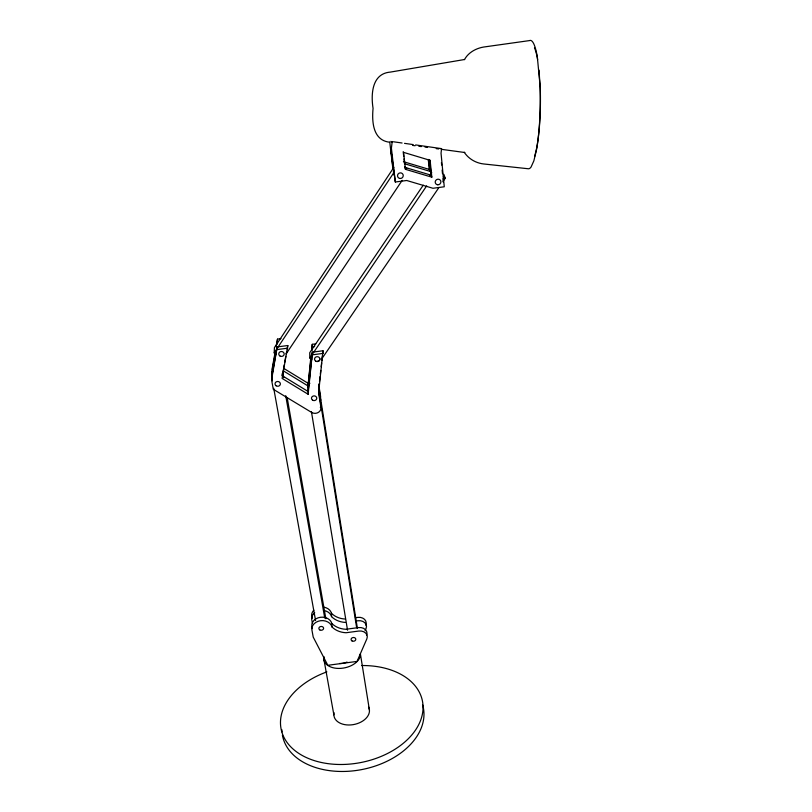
<?xml version="1.0" encoding="UTF-8"?>
<svg xmlns="http://www.w3.org/2000/svg" width="812" height="812" viewBox="0 0 812 812"><rect width="100%" height="100%" fill="white"/><g stroke="black" fill="none" stroke-linecap="round" stroke-linejoin="round"><path stroke-width="1.22" d="M277.176 346.927L271.584 379.833L273.289 389.283L311.615 412.425A5.978 5.308 -1 0 0 318.152 412.526A5.978 5.308 -1 0 0 320.913 407.259L318.598 392.876L323.014 350.754L312.427 352.154L308.134 394.267L282.129 378.433L287.813 345.526L277.176 346.927L271.715 377.083L272.385 380.828M308.134 394.267L308.093 391.475L282.221 375.682L282.282 373.52M280.982 338.665L277.491 339.132L276.933 344.207M276.232 354.032L274.192 352.895L274.426 347.627L393.84 167.394M271.715 377.083L271.969 371.642L275.806 350.439M283.449 370.922L308.032 385.954L310.742 358.122M311.575 350.591L312.265 344.318L315.746 343.852M308.032 385.954L311.067 358.244M311.351 355.727L311.625 353.2M311.899 350.682L312.265 344.318M308.093 391.475L312.427 352.154M318.659 388.857L319.217 383.944M319.502 381.488L320.06 376.565M320.344 374.109L320.77 370.424M321.187 366.73L321.613 363.045M321.897 360.589L322.455 355.666M322.74 353.21L323.014 350.754M390.887 141.339L391.506 142.384L392.206 141.532L391.404 148.18L395.322 182L406.7 180.497L432.948 188.272L444.265 186.78L441.038 153.174L441.576 148.626L415.653 144.932M275.014 352.804L272.101 368.973L272.517 371.297M276.141 346.592L277.491 339.132M282.221 375.682L283.337 369.653M283.784 367.237L284.23 364.832M284.677 362.416L285.794 356.377M286.24 353.971L286.687 351.555M287.143 349.14L287.813 345.526M534.661 156.452L536.691 148.058A59.936 10.048 -89.1 0 0 540.224 87.3L537.311 56.769A65.559 10.942 -89.1 0 0 529.465 40.6L483.668 47.035C475.933 48.334 468.28 52.536 464.484 59.621M365.085 630.751L366.07 628.478A7.46 5.999 -4.8 0 0 358.092 620.754L355.798 621.058M274.192 352.895L394.084 172.276M286.2 353.809L402.173 180.376M423.245 185.177L309.727 352.733L309.808 358.021L311.828 359.148M429.629 175.747L431.761 172.611M309.808 358.021L426.655 185.918M321.735 358.924L438.845 187.663M443.129 181.401L445.27 178.264L443.87 174.357M391.506 142.384L392.196 141.603M464.586 59.509L390.349 72.095C371.886 73.547 370.83 94.202 373.063 108.382C371.825 121.516 372.769 140.283 389.527 142.201M277.065 349.576L287.752 348.165M312.315 346.907L314.65 346.592M312.478 354.814L323.125 353.403M308.113 391.557L307.636 383.558L309.93 383.254M355.351 617.719L357.869 617.384A7.44 5.989 -4.8 0 1 365.806 625.088M316.924 361.533L319.39 360.569L319.898 358.762M412.597 145.409L415.084 145.744M418.819 146.251L421.306 146.596M425.031 147.104L427.518 147.439M436.227 148.626L438.713 148.961M441.2 149.296L464.819 152.514M393.424 141.775L402.072 143.003M404.538 143.359L413.186 144.587M405.097 163.902L429.913 171.322L428.706 159.446M431.822 177.178L431.182 175.209L404.934 167.384L405.452 169.322L431.822 177.178L430.127 160.35L403.564 152.362L405.452 169.322M403.412 161.669L429.284 169.403L429.913 171.322M283.53 368.252L307.992 383.234M404.66 166.775L406.751 168.104M443.2 176.935L445.27 178.264M464.231 152.24C468.524 158.817 475.802 163.039 483.556 163.953L528.287 168.754A65.67 10.962 -89.1 0 0 531.109 166.957L533.849 160.857L536.316 150.707A63.549 10.617 -89.1 0 0 540.051 86.163L539.036 70.147M395.322 182L390.714 148.302L393.089 168.723M312.255 628.63L311.798 626.143A10.14 8.15 -2.9 0 1 320.476 617.272A10.14 8.15 -2.9 0 1 331.834 623.484A19.985 16.169 -4.2 0 0 345.841 629.28L358.559 627.585A7.521 6.029 -4.9 0 1 366.598 635.339M312.112 618.389L311.666 615.912A10.018 8.1 -2.9 0 1 313.828 610.188M312.387 623.017L311.707 619.292A10.059 8.12 -2.9 0 1 314.731 612.786M323.795 658.745L333.874 714.864M271.969 371.642L272.416 374.139M273.735 388.319L315.584 620.53M285.722 395.677L324.739 618.033M282.82 372.769L283.692 377.763M287.184 397.728L325.845 618.683M311.412 411.552L347.546 630.213M307.636 383.558L308.245 387.304M318.649 384.238L320.547 396.073A5.867 5.248 -0.8 0 1 320.425 398.073M318.73 386.959L357.402 628.346M318.71 391.282L356.661 627.727M369.44 710.145L360.396 653.883A18.503 11.662 -10.8 0 1 341.06 668.347A18.503 11.662 -10.8 0 1 324.018 656.664M393.373 171.17L393.8 174.854M389.76 142.1L392.917 169.211M403.188 151.692L403.726 156.523M404 158.939L404.528 163.76M429.609 159.649L431.182 175.209M428.32 159.944L429.284 169.403M441.423 162.552L441.657 165.039M442.134 169.992L442.499 173.707M442.966 178.62L443.332 182.314M323.988 607.193A10.018 8.1 -2.9 0 1 331.458 613.283L331.58 616.653A19.823 16.088 -4.2 0 0 345.476 622.428M331.834 623.484L331.966 626.935A20.067 16.21 -4.3 0 0 346.034 632.741L358.802 631.046A7.552 6.039 -4.9 0 1 366.872 638.811L357.036 661.415L327.825 665.292L313.219 637.095L311.849 629.604A10.18 8.171 -3 0 1 320.557 620.713A10.18 8.171 -3 0 1 331.966 626.935M534.489 47.857A61.834 10.353 -89.1 0 1 537.635 59.631M320.638 398.824A5.897 5.258 -0.8 0 1 320.517 400.844M320.699 406.457A5.948 5.298 -0.9 0 1 320.314 407.411M320.811 404.427A5.948 5.298 -0.9 0 1 320.872 405.442M347.049 662.074A11.043 6.953 -10.8 0 1 339.568 663.495M368.607 707.1A17.986 12.068 -11.2 0 1 353.098 724.659A17.986 12.068 -11.2 0 1 334.067 712.723M361.766 665.535A72.035 48.375 -11.2 0 1 414.404 731.653A72.035 48.375 -11.2 0 1 297.953 752.836A72.035 48.375 -11.2 0 1 326.871 671.879M422.646 704.938A71.781 48.558 -11.3 0 1 363.969 769.126A71.781 48.558 -11.3 0 1 282.403 735.093M282.008 731.927A71.781 48.558 -11.3 0 1 281.916 729.795M345.303 619.048A19.742 16.047 -4.2 0 1 331.458 613.283M324.079 610.553A10.059 8.12 -2.9 0 1 331.58 616.653M399.94 178.467A2.883 2.801 -26.9 0 0 403.046 174.59A2.883 2.801 -26.9 0 0 398.144 173.961A2.883 2.801 -26.9 0 0 399.94 178.467M437.83 184.781A2.883 2.761 -32.5 0 0 440.632 180.69A2.883 2.761 -32.5 0 0 435.709 180.487A2.883 2.761 -32.5 0 0 437.83 184.781M352.002 640.901A2.355 1.878 -4.6 0 0 355.768 639.562A2.355 1.878 -4.6 0 0 352.55 637.664A2.355 1.878 -4.6 0 0 352.002 640.901M312.549 400.133A2.639 2.355 -0.7 0 0 316.741 398.509A2.639 2.355 -0.7 0 0 313.087 396.073A2.639 2.355 -0.7 0 0 312.549 400.133M315.827 361.188A2.68 2.436 -0.5 0 0 319.918 359.188A2.68 2.436 -0.5 0 0 315.969 356.965A2.68 2.436 -0.5 0 0 315.827 361.188M279.886 355.93A2.7 2.446 3.7 0 0 284.159 354.255A2.7 2.446 3.7 0 0 280.373 351.708A2.7 2.446 3.7 0 0 279.886 355.93M276.131 385.781A2.669 2.385 3.1 0 0 280.353 384.147A2.669 2.385 3.1 0 0 276.618 381.67A2.669 2.385 3.1 0 0 276.131 385.781M319.816 629.909A2.375 1.908 -2.9 0 0 323.592 628.549A2.375 1.908 -2.9 0 0 320.314 626.62A2.375 1.908 -2.9 0 0 319.816 629.909"/></g></svg>
